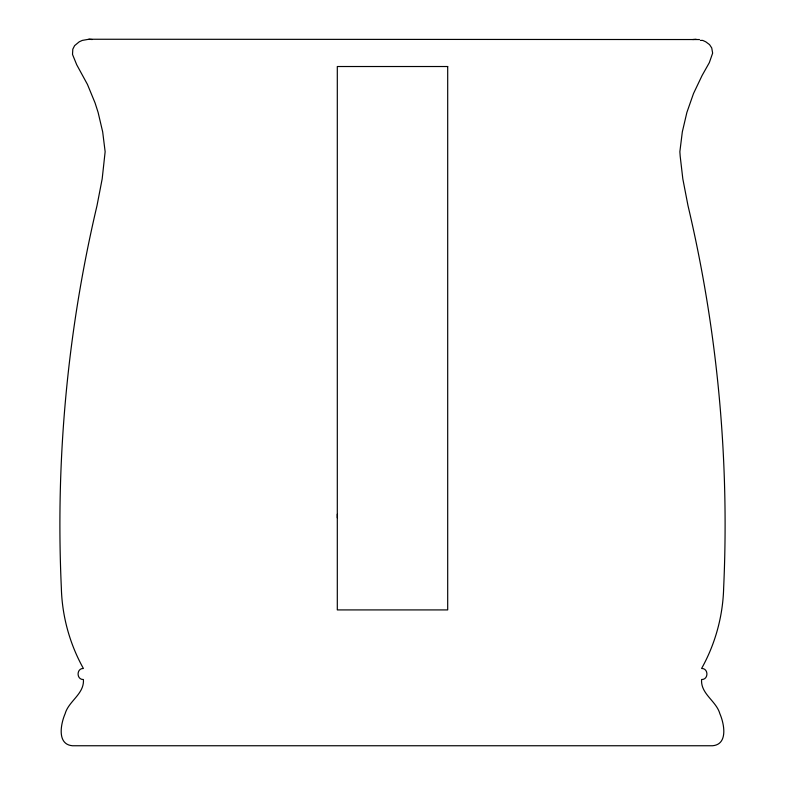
<?xml version="1.0" encoding="UTF-8"?>
<svg xmlns="http://www.w3.org/2000/svg" width="785" height="785" viewBox="0 0 785 785"><rect width="100%" height="100%" fill="white"/><g stroke="black" fill="none" stroke-linecap="round" stroke-linejoin="round"><path stroke-width="1.18" d="M337.305 517.845L337.305 514.155M699.464 39.544L88.891 39.25L82.278 40.408L79.226 41.811L74.604 45.638L72.809 49.18L72.514 54.45L76.724 64.772L87.449 84.427L95.063 102.913L98.115 112.432L102.678 131.89L105.141 151.731L102.178 178.872L96.997 205.68C67.51 330.613 55.47 459.608 61.348 587.837C62.035 615.98 69.669 643.906 83.406 668.477C76.312 668.212 76.312 679.781 83.406 679.516C84.476 693.989 68.658 700.936 65.106 713.791C60.798 723.672 56.648 744.425 72.465 745.75L712.535 745.75C728.352 744.425 724.202 723.672 719.894 713.791C716.342 700.936 700.524 693.989 701.594 679.516C708.688 679.781 708.688 668.212 701.594 668.477C715.331 643.906 722.965 615.98 723.652 587.837C729.53 459.608 717.49 330.613 688.003 205.68L682.822 178.872L680.193 156.274L679.859 151.731L682.322 131.89L686.885 112.432L693.498 93.562L702.084 75.517L709.336 62.633L712.643 53.135L711.73 47.934L709.532 44.617L705.774 41.811L702.722 40.408L700.367 40.408M692.753 39.535L696.109 39.25M88.891 39.25L92.247 39.535M447.695 66.519L337.305 66.519L337.305 609.916L447.695 609.916L447.695 66.519"/></g></svg>
